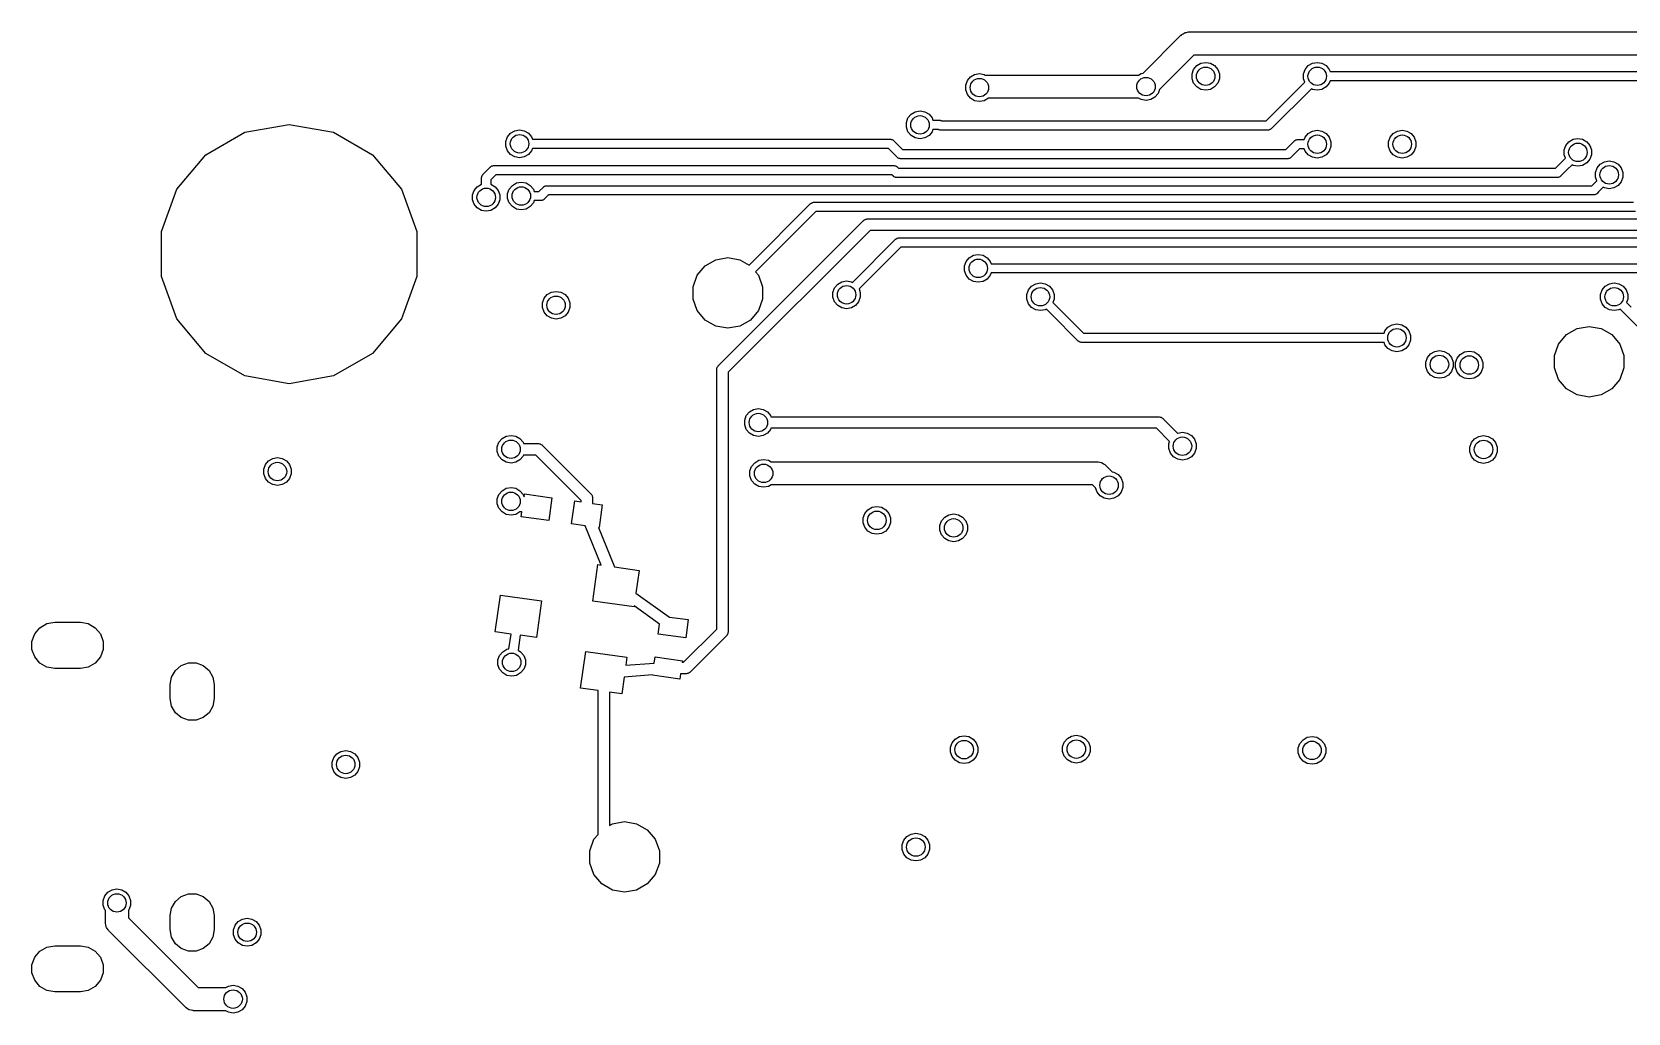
# Model space of a CAD drawing. Extents: x 85.4 to 167.1, y -165.3 to -88.8.
# Drawn here: x 85.36 to 119.91, y -131.49 to -110.25 of the extents above; entities that cross this region are included whole.
import ezdxf

# ---------------------------------------------------------------- set-up
doc = ezdxf.new("R2010")
doc.units = 0
doc.header["$MEASUREMENT"] = 0
doc.layers.add('BLACK', color=7, linetype='CONTINUOUS')

msp = doc.modelspace()

# ---------------------------------------------------------------- linework, layer by layer
at = {"layer": 'Black'}
for p, q in [((109.416, -111.146), (110.236, -110.326)), ((110.236, -110.326), (110.245, -110.32)), ((110.245, -110.32), (110.252, -110.312)), ((110.252, -110.312), (110.28, -110.295)), ((110.28, -110.295), (110.307, -110.277)), ((110.307, -110.277), (110.317, -110.274)), ((110.317, -110.274), (110.327, -110.268)), ((110.327, -110.268), (110.359, -110.263)), ((110.359, -110.263), (110.391, -110.254)), ((110.391, -110.254), (110.402, -110.255)), ((110.402, -110.255), (110.412, -110.253)), ((110.412, -110.253), (121.155, -110.253)), ((110.516, -110.753), (109.773, -111.496)), ((121.155, -110.753), (110.516, -110.753)), ((105.613, -111.307), (105.68, -111.227)), ((105.68, -111.227), (105.77, -111.175)), ((105.77, -111.175), (105.873, -111.156)), ((105.873, -111.156), (105.976, -111.175)), ((105.976, -111.175), (105.996, -111.186)), ((105.996, -111.186), (109.319, -111.186)), ((109.319, -111.186), (109.377, -111.153)), ((109.377, -111.153), (109.416, -111.146)), ((110.475, -111.161), (110.51, -111.063)), ((110.475, -111.266), (110.475, -111.161)), ((110.51, -111.063), (110.578, -110.983)), ((110.578, -110.983), (110.668, -110.93)), ((110.668, -110.93), (110.771, -110.912)), ((110.771, -110.912), (110.874, -110.93)), ((110.874, -110.93), (110.965, -110.983)), ((110.965, -110.983), (111.032, -111.063)), ((111.032, -111.063), (111.068, -111.161)), ((111.068, -111.161), (111.068, -111.266)), ((112.889, -111.161), (112.925, -111.063)), ((112.889, -111.266), (112.889, -111.161)), ((112.925, -111.063), (112.992, -110.983)), ((112.992, -110.983), (113.082, -110.93)), ((113.082, -110.93), (113.185, -110.912)), ((113.185, -110.912), (113.288, -110.93)), ((113.288, -110.93), (113.379, -110.983)), ((113.379, -110.983), (113.446, -111.063)), ((113.446, -111.063), (113.465, -111.113)), ((113.465, -111.113), (125.614, -111.113)), ((105.577, -111.405), (105.613, -111.307)), ((105.577, -111.51), (105.577, -111.405)), ((105.613, -111.608), (105.577, -111.51)), ((109.74, -111.587), (109.673, -111.667)), ((109.773, -111.496), (109.74, -111.587)), ((110.51, -111.364), (110.475, -111.266)), ((110.578, -111.444), (110.51, -111.364)), ((110.668, -111.496), (110.578, -111.444)), ((110.771, -111.514), (110.668, -111.496)), ((110.874, -111.496), (110.771, -111.514)), ((110.965, -111.444), (110.874, -111.496)), ((111.032, -111.364), (110.965, -111.444)), ((111.068, -111.266), (111.032, -111.364)), ((112.081, -112.177), (112.916, -111.341)), ((113.058, -111.482), (112.193, -112.347)), ((112.916, -111.341), (112.889, -111.266)), ((113.082, -111.496), (113.058, -111.482)), ((113.185, -111.514), (113.082, -111.496)), ((113.288, -111.496), (113.185, -111.514)), ((113.379, -111.444), (113.288, -111.496)), ((113.446, -111.364), (113.379, -111.444)), ((113.465, -111.313), (113.446, -111.364)), ((125.646, -111.313), (113.465, -111.313)), ((105.68, -111.688), (105.613, -111.608)), ((105.77, -111.741), (105.68, -111.688)), ((105.873, -111.759), (105.77, -111.741)), ((105.976, -111.741), (105.873, -111.759)), ((106.067, -111.688), (105.976, -111.741)), ((106.069, -111.686), (106.067, -111.688)), ((109.319, -111.686), (106.069, -111.686)), ((109.377, -111.719), (109.319, -111.686)), ((109.48, -111.737), (109.377, -111.719)), ((109.583, -111.719), (109.48, -111.737)), ((109.673, -111.667), (109.583, -111.719)), ((89.9727, -112.426), (90.932, -112.257)), ((90.932, -112.257), (91.8913, -112.426)), ((104.292, -112.213), (104.327, -112.115)), ((104.292, -112.318), (104.292, -112.213)), ((104.327, -112.115), (104.395, -112.035)), ((104.395, -112.035), (104.485, -111.982)), ((104.485, -111.982), (104.588, -111.964)), ((104.588, -111.964), (104.691, -111.982)), ((104.691, -111.982), (104.782, -112.035)), ((104.782, -112.035), (104.849, -112.115)), ((104.849, -112.115), (104.867, -112.165)), ((104.867, -112.165), (105.012, -112.165)), ((105.012, -112.165), (105.017, -112.166)), ((105.017, -112.166), (105.021, -112.166)), ((105.021, -112.166), (105.034, -112.169)), ((105.034, -112.169), (105.047, -112.171)), ((105.047, -112.171), (105.05, -112.174)), ((105.05, -112.174), (105.055, -112.175)), ((105.055, -112.175), (105.058, -112.177)), ((105.058, -112.177), (112.081, -112.177)), ((89.1292, -112.913), (89.9727, -112.426)), ((91.8913, -112.426), (92.7348, -112.913)), ((95.6224, -112.622), (95.6582, -112.524)), ((95.6224, -112.727), (95.6224, -112.622)), ((95.6582, -112.524), (95.7254, -112.444)), ((95.7254, -112.444), (95.816, -112.391)), ((95.816, -112.391), (95.919, -112.373)), ((95.919, -112.373), (96.022, -112.391)), ((96.022, -112.391), (96.1126, -112.444)), ((96.1126, -112.444), (96.1798, -112.524)), ((96.1798, -112.524), (96.1982, -112.574)), ((96.1982, -112.574), (96.3433, -112.574)), ((96.3433, -112.574), (103.945, -112.574)), ((103.945, -112.574), (103.949, -112.575)), ((103.949, -112.575), (103.953, -112.575)), ((103.953, -112.575), (103.966, -112.578)), ((103.966, -112.578), (103.979, -112.58)), ((103.979, -112.58), (103.983, -112.583)), ((103.983, -112.583), (103.987, -112.584)), ((103.987, -112.584), (103.998, -112.591)), ((103.998, -112.591), (104.009, -112.598)), ((104.009, -112.598), (104.012, -112.601)), ((104.012, -112.601), (104.015, -112.604)), ((104.015, -112.604), (104.211, -112.8)), ((104.327, -112.416), (104.292, -112.318)), ((104.395, -112.496), (104.327, -112.416)), ((104.485, -112.548), (104.395, -112.496)), ((104.588, -112.567), (104.485, -112.548)), ((104.691, -112.548), (104.588, -112.567)), ((104.782, -112.496), (104.691, -112.548)), ((104.849, -112.416), (104.782, -112.496)), ((104.867, -112.365), (104.849, -112.416)), ((104.979, -112.365), (104.867, -112.365)), ((104.982, -112.367), (104.979, -112.365)), ((104.986, -112.368), (104.982, -112.367)), ((104.99, -112.371), (104.986, -112.368)), ((105.002, -112.373), (104.99, -112.371)), ((105.015, -112.376), (105.002, -112.373)), ((105.019, -112.376), (105.015, -112.376)), ((105.024, -112.377), (105.019, -112.376)), ((112.122, -112.377), (105.024, -112.377)), ((112.126, -112.376), (112.122, -112.377)), ((112.131, -112.376), (112.126, -112.376)), ((112.143, -112.373), (112.131, -112.376)), ((112.156, -112.371), (112.143, -112.373)), ((112.16, -112.368), (112.156, -112.371)), ((112.164, -112.367), (112.16, -112.368)), ((112.175, -112.36), (112.164, -112.367)), ((112.186, -112.353), (112.175, -112.36)), ((112.189, -112.35), (112.186, -112.353)), ((112.193, -112.347), (112.189, -112.35)), ((112.503, -112.8), (112.691, -112.612)), ((112.691, -112.612), (112.694, -112.609)), ((112.694, -112.609), (112.697, -112.606)), ((112.697, -112.606), (112.708, -112.6)), ((112.708, -112.6), (112.719, -112.592)), ((112.719, -112.592), (112.723, -112.591)), ((112.723, -112.591), (112.727, -112.589)), ((112.727, -112.589), (112.74, -112.586)), ((112.74, -112.586), (112.753, -112.583)), ((112.753, -112.583), (112.757, -112.583)), ((112.757, -112.583), (112.761, -112.583)), ((112.761, -112.583), (112.906, -112.583)), ((112.906, -112.583), (112.925, -112.532)), ((112.925, -112.532), (112.992, -112.452)), ((112.992, -112.452), (113.082, -112.4)), ((113.082, -112.4), (113.185, -112.382)), ((113.185, -112.382), (113.288, -112.4)), ((113.288, -112.4), (113.379, -112.452)), ((113.379, -112.452), (113.446, -112.532)), ((113.446, -112.532), (113.482, -112.63)), ((114.728, -112.63), (114.764, -112.532)), ((114.764, -112.532), (114.831, -112.452)), ((114.831, -112.452), (114.922, -112.4)), ((114.922, -112.4), (115.025, -112.382)), ((115.025, -112.382), (115.128, -112.4)), ((115.128, -112.4), (115.218, -112.452)), ((115.218, -112.452), (115.285, -112.532)), ((115.285, -112.532), (115.321, -112.63)), ((118.567, -112.709), (118.634, -112.629)), ((118.634, -112.629), (118.724, -112.577)), ((118.724, -112.577), (118.827, -112.559)), ((118.827, -112.559), (118.93, -112.577)), ((118.93, -112.577), (119.021, -112.629)), ((119.021, -112.629), (119.088, -112.709)), ((88.5031, -113.66), (89.1292, -112.913)), ((92.7348, -112.913), (93.3609, -113.66)), ((95.6582, -112.825), (95.6224, -112.727)), ((95.7254, -112.905), (95.6582, -112.825)), ((95.816, -112.957), (95.7254, -112.905)), ((95.919, -112.976), (95.816, -112.957)), ((96.022, -112.957), (95.919, -112.976)), ((96.1126, -112.905), (96.022, -112.957)), ((96.1798, -112.825), (96.1126, -112.905)), ((96.1982, -112.774), (96.1798, -112.825)), ((96.3433, -112.774), (96.1982, -112.774)), ((103.903, -112.774), (96.3433, -112.774)), ((104.099, -112.97), (103.903, -112.774)), ((104.103, -112.973), (104.099, -112.97)), ((104.106, -112.976), (104.103, -112.973)), ((104.211, -112.8), (112.503, -112.8)), ((112.611, -112.973), (112.609, -112.976)), ((112.615, -112.97), (112.611, -112.973)), ((112.803, -112.783), (112.615, -112.97)), ((112.906, -112.783), (112.803, -112.783)), ((112.925, -112.833), (112.906, -112.783)), ((112.992, -112.913), (112.925, -112.833)), ((113.082, -112.966), (112.992, -112.913)), ((113.185, -112.984), (113.082, -112.966)), ((113.288, -112.966), (113.185, -112.984)), ((113.379, -112.913), (113.288, -112.966)), ((113.446, -112.833), (113.379, -112.913)), ((113.482, -112.735), (113.446, -112.833)), ((113.482, -112.63), (113.482, -112.735)), ((114.728, -112.735), (114.728, -112.63)), ((114.764, -112.833), (114.728, -112.735)), ((114.831, -112.913), (114.764, -112.833)), ((114.922, -112.966), (114.831, -112.913)), ((115.025, -112.984), (114.922, -112.966)), ((115.128, -112.966), (115.025, -112.984)), ((115.218, -112.913), (115.128, -112.966)), ((115.285, -112.833), (115.218, -112.913)), ((115.321, -112.735), (115.285, -112.833)), ((115.321, -112.63), (115.321, -112.735)), ((118.531, -112.807), (118.567, -112.709)), ((118.531, -112.912), (118.531, -112.807)), ((118.558, -112.987), (118.531, -112.912)), ((119.088, -112.709), (119.124, -112.807)), ((119.124, -112.912), (119.088, -113.01)), ((119.124, -112.807), (119.124, -112.912)), ((95.1271, -113.339), (95.2922, -113.174)), ((95.2922, -113.174), (95.2958, -113.171)), ((95.2958, -113.171), (95.2986, -113.168)), ((95.2986, -113.168), (95.3099, -113.161)), ((95.3099, -113.161), (95.3206, -113.154)), ((95.3206, -113.154), (95.3249, -113.153)), ((95.3249, -113.153), (95.3287, -113.15)), ((95.3287, -113.15), (95.3415, -113.148)), ((95.3415, -113.148), (95.3542, -113.145)), ((95.3542, -113.145), (95.3585, -113.145)), ((95.3585, -113.145), (95.3629, -113.144)), ((95.3629, -113.144), (104.021, -113.144)), ((104.021, -113.144), (104.025, -113.145)), ((104.025, -113.145), (104.029, -113.145)), ((104.029, -113.145), (104.042, -113.148)), ((104.042, -113.148), (104.055, -113.15)), ((104.055, -113.15), (104.059, -113.153)), ((104.059, -113.153), (104.063, -113.154)), ((104.063, -113.154), (104.074, -113.161)), ((104.074, -113.161), (104.085, -113.168)), ((104.085, -113.168), (104.088, -113.171)), ((104.088, -113.171), (104.091, -113.174)), ((104.091, -113.174), (104.123, -113.205)), ((104.117, -112.983), (104.106, -112.976)), ((104.128, -112.99), (104.117, -112.983)), ((104.123, -113.205), (118.34, -113.205)), ((104.132, -112.991), (104.128, -112.99)), ((104.136, -112.994), (104.132, -112.991)), ((104.149, -112.996), (104.136, -112.994)), ((104.161, -112.999), (104.149, -112.996)), ((104.166, -112.999), (104.161, -112.999)), ((104.17, -113), (104.166, -112.999)), ((112.544, -113), (104.17, -113)), ((112.549, -112.999), (112.544, -113)), ((112.553, -112.999), (112.549, -112.999)), ((112.566, -112.996), (112.553, -112.999)), ((112.578, -112.994), (112.566, -112.996)), ((112.582, -112.991), (112.578, -112.994)), ((112.587, -112.99), (112.582, -112.991)), ((112.597, -112.983), (112.587, -112.99)), ((112.609, -112.976), (112.597, -112.983)), ((118.34, -113.205), (118.457, -113.089)), ((118.598, -113.23), (118.452, -113.376)), ((118.457, -113.089), (118.558, -112.987)), ((118.7, -113.129), (118.598, -113.23)), ((118.724, -113.143), (118.7, -113.129)), ((118.827, -113.161), (118.724, -113.143)), ((118.93, -113.143), (118.827, -113.161)), ((119.021, -113.09), (118.93, -113.143)), ((119.088, -113.01), (119.021, -113.09)), ((119.208, -113.294), (119.244, -113.196)), ((119.208, -113.399), (119.208, -113.294)), ((119.244, -113.196), (119.311, -113.116)), ((119.311, -113.116), (119.402, -113.063)), ((119.402, -113.063), (119.505, -113.045)), ((119.505, -113.045), (119.608, -113.063)), ((119.608, -113.063), (119.699, -113.116)), ((119.699, -113.116), (119.766, -113.196)), ((119.766, -113.196), (119.802, -113.294)), ((119.802, -113.294), (119.802, -113.399)), ((88.1699, -114.575), (88.5031, -113.66)), ((93.3609, -113.66), (93.6941, -114.575)), ((94.937, -113.683), (95.0043, -113.603)), ((95.0043, -113.603), (95.0948, -113.551)), ((95.0948, -113.551), (95.0978, -113.55)), ((95.0978, -113.41), (95.0986, -113.405)), ((95.0978, -113.55), (95.0978, -113.41)), ((95.0982, -113.401), (95.1016, -113.388)), ((95.0986, -113.405), (95.0982, -113.401)), ((95.1016, -113.388), (95.1039, -113.375)), ((95.1039, -113.375), (95.1061, -113.371)), ((95.1061, -113.371), (95.1072, -113.367)), ((95.1072, -113.367), (95.1147, -113.357)), ((95.1147, -113.357), (95.1212, -113.345)), ((95.1212, -113.345), (95.1246, -113.342)), ((95.1246, -113.342), (95.1271, -113.339)), ((95.4043, -113.344), (95.2978, -113.451)), ((95.2978, -113.451), (95.2978, -113.55)), ((95.2978, -113.55), (95.3008, -113.551)), ((95.3008, -113.551), (95.3914, -113.603)), ((95.3914, -113.603), (95.4586, -113.683)), ((103.979, -113.344), (95.4043, -113.344)), ((95.6607, -113.752), (95.6965, -113.654)), ((95.6965, -113.654), (95.7637, -113.574)), ((95.7637, -113.574), (95.8543, -113.522)), ((95.8543, -113.522), (95.9573, -113.503)), ((95.9573, -113.503), (96.0603, -113.522)), ((96.0603, -113.522), (96.1509, -113.574)), ((96.1509, -113.574), (96.2181, -113.654)), ((96.2181, -113.654), (96.2365, -113.705)), ((96.3401, -113.705), (96.4348, -113.61)), ((96.4348, -113.61), (96.4384, -113.607)), ((96.4384, -113.607), (96.4412, -113.604)), ((96.4412, -113.604), (96.4525, -113.598)), ((96.4525, -113.598), (96.4632, -113.59)), ((96.4632, -113.59), (96.4675, -113.589)), ((96.4675, -113.589), (96.4713, -113.587)), ((96.4713, -113.587), (96.4841, -113.584)), ((96.4841, -113.584), (96.4968, -113.581)), ((96.4968, -113.581), (96.5011, -113.581)), ((96.5011, -113.581), (96.5055, -113.581)), ((96.5055, -113.581), (119.129, -113.581)), ((104.011, -113.376), (103.979, -113.344)), ((104.015, -113.379), (104.011, -113.376)), ((104.017, -113.382), (104.015, -113.379)), ((104.029, -113.389), (104.017, -113.382)), ((104.039, -113.396), (104.029, -113.389)), ((104.044, -113.397), (104.039, -113.396)), ((104.047, -113.399), (104.044, -113.397)), ((104.06, -113.402), (104.047, -113.399)), ((104.073, -113.405), (104.06, -113.402)), ((104.077, -113.405), (104.073, -113.405)), ((104.082, -113.405), (104.077, -113.405)), ((118.382, -113.405), (104.082, -113.405)), ((118.386, -113.405), (118.382, -113.405)), ((118.39, -113.405), (118.386, -113.405)), ((118.403, -113.402), (118.39, -113.405)), ((118.416, -113.399), (118.403, -113.402)), ((118.42, -113.397), (118.416, -113.399)), ((118.424, -113.396), (118.42, -113.397)), ((118.435, -113.389), (118.424, -113.396)), ((118.446, -113.382), (118.435, -113.389)), ((118.449, -113.379), (118.446, -113.382)), ((118.452, -113.376), (118.449, -113.379)), ((119.129, -113.581), (119.134, -113.576)), ((119.134, -113.576), (119.236, -113.474)), ((119.236, -113.474), (119.208, -113.399)), ((119.377, -113.615), (119.276, -113.717)), ((119.402, -113.629), (119.377, -113.615)), ((119.505, -113.648), (119.402, -113.629)), ((119.608, -113.629), (119.505, -113.648)), ((119.699, -113.577), (119.608, -113.629)), ((119.766, -113.497), (119.699, -113.577)), ((119.802, -113.399), (119.766, -113.497)), ((94.9013, -113.781), (94.937, -113.683)), ((94.9013, -113.886), (94.9013, -113.781)), ((94.937, -113.984), (94.9013, -113.886)), ((95.0043, -114.064), (94.937, -113.984)), ((95.4586, -113.984), (95.3914, -114.064)), ((95.4586, -113.683), (95.4944, -113.781)), ((95.4944, -113.886), (95.4586, -113.984)), ((95.4944, -113.781), (95.4944, -113.886)), ((95.6607, -113.857), (95.6607, -113.752)), ((95.6965, -113.955), (95.6607, -113.857)), ((95.7637, -114.035), (95.6965, -113.955)), ((96.2181, -113.955), (96.1509, -114.035)), ((96.2365, -113.905), (96.2181, -113.955)), ((96.2365, -113.705), (96.3401, -113.705)), ((96.3816, -113.905), (96.2365, -113.905)), ((96.3859, -113.904), (96.3816, -113.905)), ((96.3903, -113.904), (96.3859, -113.904)), ((96.4029, -113.901), (96.3903, -113.904)), ((96.4158, -113.899), (96.4029, -113.901)), ((96.4196, -113.896), (96.4158, -113.899)), ((96.4238, -113.895), (96.4196, -113.896)), ((96.4345, -113.888), (96.4238, -113.895)), ((96.4458, -113.881), (96.4345, -113.888)), ((96.4487, -113.878), (96.4458, -113.881)), ((96.4523, -113.875), (96.4487, -113.878)), ((96.5469, -113.781), (96.4523, -113.875)), ((119.171, -113.781), (96.5469, -113.781)), ((100.889, -115.299), (102.219, -113.97)), ((102.219, -113.97), (102.223, -113.967)), ((102.223, -113.967), (102.225, -113.964)), ((102.225, -113.964), (102.237, -113.958)), ((102.237, -113.958), (102.247, -113.95)), ((102.247, -113.95), (102.252, -113.949)), ((102.252, -113.949), (102.255, -113.947)), ((102.255, -113.947), (102.268, -113.944)), ((102.268, -113.944), (102.281, -113.941)), ((102.281, -113.941), (102.285, -113.941)), ((102.285, -113.941), (102.29, -113.941)), ((102.29, -113.941), (120.03, -113.941)), ((119.175, -113.78), (119.171, -113.781)), ((119.179, -113.78), (119.175, -113.78)), ((119.192, -113.777), (119.179, -113.78)), ((119.205, -113.775), (119.192, -113.777)), ((119.209, -113.772), (119.205, -113.775)), ((119.213, -113.771), (119.209, -113.772)), ((119.224, -113.764), (119.213, -113.771)), ((119.235, -113.757), (119.224, -113.764)), ((119.238, -113.754), (119.235, -113.757)), ((119.241, -113.751), (119.238, -113.754)), ((119.276, -113.717), (119.241, -113.751)), ((95.0948, -114.117), (95.0043, -114.064)), ((95.1978, -114.135), (95.0948, -114.117)), ((95.3008, -114.117), (95.1978, -114.135)), ((95.3914, -114.064), (95.3008, -114.117)), ((95.8543, -114.088), (95.7637, -114.035)), ((95.9573, -114.106), (95.8543, -114.088)), ((96.0603, -114.088), (95.9573, -114.106)), ((96.1509, -114.035), (96.0603, -114.088)), ((100.222, -117.481), (103.366, -114.337)), ((102.331, -114.141), (101.027, -115.445)), ((120.072, -114.141), (102.331, -114.141)), ((103.366, -114.337), (103.37, -114.334)), ((103.37, -114.334), (103.374, -114.33)), ((103.374, -114.33), (103.388, -114.322)), ((103.388, -114.322), (103.401, -114.312)), ((103.401, -114.312), (103.407, -114.311)), ((103.407, -114.311), (103.411, -114.308)), ((103.411, -114.308), (103.428, -114.305)), ((103.428, -114.305), (103.443, -114.301)), ((103.443, -114.301), (103.449, -114.302)), ((103.449, -114.302), (103.454, -114.301)), ((103.454, -114.301), (121.007, -114.301)), ((88.1699, -115.549), (88.1699, -114.575)), ((93.6941, -114.575), (93.6941, -115.549)), ((103.506, -114.551), (100.436, -117.621)), ((121.059, -114.551), (103.506, -114.551)), ((103.126, -115.674), (104.06, -114.74)), ((104.172, -114.911), (103.267, -115.816)), ((104.06, -114.74), (104.064, -114.737)), ((104.064, -114.737), (104.066, -114.734)), ((104.066, -114.734), (104.078, -114.728)), ((104.078, -114.728), (104.088, -114.72)), ((104.088, -114.72), (104.093, -114.719)), ((104.093, -114.719), (104.097, -114.717)), ((104.097, -114.717), (104.109, -114.714)), ((104.109, -114.714), (104.122, -114.711)), ((104.122, -114.711), (104.126, -114.711)), ((104.126, -114.711), (104.131, -114.711)), ((104.131, -114.711), (121.566, -114.711)), ((121.608, -114.911), (104.172, -114.911)), ((99.7653, -115.52), (99.936, -115.317)), ((99.936, -115.317), (100.166, -115.184)), ((100.166, -115.184), (100.428, -115.138)), ((100.428, -115.138), (100.689, -115.184)), ((100.689, -115.184), (100.889, -115.299)), ((105.551, -115.318), (105.587, -115.22)), ((105.551, -115.423), (105.551, -115.318)), ((105.587, -115.22), (105.654, -115.14)), ((105.654, -115.14), (105.745, -115.088)), ((105.745, -115.088), (105.848, -115.07)), ((105.848, -115.07), (105.951, -115.088)), ((105.951, -115.088), (106.042, -115.14)), ((106.042, -115.14), (106.109, -115.22)), ((106.109, -115.22), (106.127, -115.271)), ((106.127, -115.271), (106.272, -115.271)), ((106.272, -115.271), (121.823, -115.271)), ((88.5031, -116.464), (88.1699, -115.549)), ((93.6941, -115.549), (93.3609, -116.464)), ((99.6744, -115.77), (99.7653, -115.52)), ((101.027, -115.445), (101.09, -115.52)), ((101.09, -115.52), (101.181, -115.77)), ((102.737, -115.793), (102.805, -115.713)), ((102.805, -115.713), (102.895, -115.66)), ((102.895, -115.66), (102.998, -115.642)), ((102.998, -115.642), (103.101, -115.66)), ((103.101, -115.66), (103.126, -115.674)), ((105.587, -115.521), (105.551, -115.423)), ((105.654, -115.601), (105.587, -115.521)), ((105.745, -115.654), (105.654, -115.601)), ((105.848, -115.672), (105.745, -115.654)), ((105.951, -115.654), (105.848, -115.672)), ((106.042, -115.601), (105.951, -115.654)), ((106.109, -115.521), (106.042, -115.601)), ((106.127, -115.471), (106.109, -115.521)), ((106.272, -115.471), (106.127, -115.471)), ((121.781, -115.471), (106.272, -115.471)), ((107.001, -115.754), (107.091, -115.702)), ((107.091, -115.702), (107.194, -115.684)), ((107.194, -115.684), (107.297, -115.702)), ((107.297, -115.702), (107.388, -115.754)), ((119.419, -115.754), (119.51, -115.702)), ((119.51, -115.702), (119.613, -115.684)), ((119.613, -115.684), (119.716, -115.702)), ((119.716, -115.702), (119.806, -115.754)), ((96.4138, -116.117), (96.4495, -116.018)), ((96.4495, -116.018), (96.5168, -115.938)), ((96.5168, -115.938), (96.6073, -115.886)), ((96.6073, -115.886), (96.7103, -115.868)), ((96.7103, -115.868), (96.8133, -115.886)), ((96.8133, -115.886), (96.9039, -115.938)), ((96.9039, -115.938), (96.9711, -116.018)), ((96.9711, -116.018), (97.0069, -116.117)), ((99.6744, -116.035), (99.6744, -115.77)), ((99.7653, -116.285), (99.6744, -116.035)), ((101.181, -116.035), (101.09, -116.285)), ((101.181, -115.77), (101.181, -116.035)), ((102.702, -115.891), (102.737, -115.793)), ((102.702, -115.996), (102.702, -115.891)), ((102.737, -116.094), (102.702, -115.996)), ((103.295, -115.996), (103.259, -116.094)), ((103.267, -115.816), (103.295, -115.891)), ((103.295, -115.891), (103.295, -115.996)), ((106.898, -115.933), (106.933, -115.835)), ((106.898, -116.037), (106.898, -115.933)), ((106.933, -116.136), (106.898, -116.037)), ((106.933, -115.835), (107.001, -115.754)), ((107.388, -115.754), (107.455, -115.835)), ((107.455, -115.835), (107.491, -115.933)), ((107.491, -116.037), (107.463, -116.113)), ((107.491, -115.933), (107.491, -116.037)), ((119.316, -115.933), (119.352, -115.835)), ((119.316, -116.037), (119.316, -115.933)), ((119.352, -116.136), (119.316, -116.037)), ((119.352, -115.835), (119.419, -115.754)), ((119.806, -115.754), (119.873, -115.835)), ((119.873, -115.835), (119.909, -115.933)), ((119.909, -116.037), (119.882, -116.113)), ((119.909, -115.933), (119.909, -116.037)), ((96.4138, -116.221), (96.4138, -116.117)), ((96.4495, -116.32), (96.4138, -116.221)), ((96.5168, -116.4), (96.4495, -116.32)), ((96.6073, -116.452), (96.5168, -116.4)), ((96.9039, -116.4), (96.8133, -116.452)), ((96.9711, -116.32), (96.9039, -116.4)), ((97.0069, -116.221), (96.9711, -116.32)), ((97.0069, -116.117), (97.0069, -116.221)), ((99.936, -116.489), (99.7653, -116.285)), ((101.09, -116.285), (100.919, -116.489)), ((102.805, -116.174), (102.737, -116.094)), ((102.895, -116.226), (102.805, -116.174)), ((102.998, -116.244), (102.895, -116.226)), ((103.101, -116.226), (102.998, -116.244)), ((103.192, -116.174), (103.101, -116.226)), ((103.259, -116.094), (103.192, -116.174)), ((107.001, -116.216), (106.933, -116.136)), ((107.091, -116.268), (107.001, -116.216)), ((107.194, -116.286), (107.091, -116.268)), ((107.297, -116.268), (107.194, -116.286)), ((107.322, -116.254), (107.297, -116.268)), ((107.424, -116.356), (107.322, -116.254)), ((108.013, -116.945), (107.424, -116.356)), ((107.424, -116.356), (107.424, -116.356)), ((107.463, -116.113), (107.565, -116.214)), ((107.565, -116.214), (107.565, -116.214)), ((107.565, -116.214), (108.125, -116.774)), ((119.419, -116.216), (119.352, -116.136)), ((119.51, -116.268), (119.419, -116.216)), ((119.613, -116.286), (119.51, -116.268)), ((119.716, -116.268), (119.613, -116.286)), ((119.74, -116.254), (119.716, -116.268)), ((119.842, -116.356), (119.74, -116.254)), ((121.15, -117.664), (119.842, -116.356)), ((119.842, -116.356), (119.842, -116.356)), ((119.882, -116.113), (119.983, -116.214)), ((89.1292, -117.211), (88.5031, -116.464)), ((93.3609, -116.464), (92.7348, -117.211)), ((96.7103, -116.47), (96.6073, -116.452)), ((96.8133, -116.452), (96.7103, -116.47)), ((100.166, -116.621), (99.936, -116.489)), ((100.428, -116.668), (100.166, -116.621)), ((100.689, -116.621), (100.428, -116.668)), ((100.919, -116.489), (100.689, -116.621)), ((108.125, -116.774), (114.631, -116.774)), ((114.631, -116.774), (114.65, -116.724)), ((114.65, -116.724), (114.717, -116.643)), ((114.717, -116.643), (114.807, -116.591)), ((114.807, -116.591), (114.91, -116.573)), ((114.91, -116.573), (115.013, -116.591)), ((115.013, -116.591), (115.104, -116.643)), ((115.104, -116.643), (115.171, -116.724)), ((115.171, -116.724), (115.207, -116.822)), ((118.58, -116.805), (118.81, -116.672)), ((118.81, -116.672), (119.071, -116.626)), ((119.071, -116.626), (119.333, -116.672)), ((119.333, -116.672), (119.563, -116.805)), ((108.016, -116.947), (108.013, -116.945)), ((108.019, -116.951), (108.016, -116.947)), ((108.03, -116.957), (108.019, -116.951)), ((108.041, -116.965), (108.03, -116.957)), ((108.045, -116.966), (108.041, -116.965)), ((108.049, -116.968), (108.045, -116.966)), ((108.062, -116.97), (108.049, -116.968)), ((108.075, -116.974), (108.062, -116.97)), ((108.079, -116.973), (108.075, -116.974)), ((108.083, -116.974), (108.079, -116.973)), ((114.631, -116.974), (108.083, -116.974)), ((114.65, -117.025), (114.631, -116.974)), ((114.717, -117.105), (114.65, -117.025)), ((114.807, -117.157), (114.717, -117.105)), ((115.104, -117.105), (115.013, -117.157)), ((115.171, -117.025), (115.104, -117.105)), ((115.207, -116.926), (115.171, -117.025)), ((115.207, -116.822), (115.207, -116.926)), ((118.318, -117.258), (118.409, -117.009)), ((118.409, -117.009), (118.58, -116.805)), ((119.563, -116.805), (119.734, -117.009)), ((119.734, -117.009), (119.825, -117.258)), ((89.9727, -117.698), (89.1292, -117.211)), ((92.7348, -117.211), (91.8913, -117.698)), ((114.91, -117.175), (114.807, -117.157)), ((115.013, -117.157), (114.91, -117.175)), ((115.535, -117.398), (115.571, -117.3)), ((115.535, -117.503), (115.535, -117.398)), ((115.571, -117.3), (115.638, -117.22)), ((115.638, -117.22), (115.728, -117.167)), ((115.728, -117.167), (115.831, -117.149)), ((115.831, -117.149), (115.934, -117.167)), ((115.934, -117.167), (116.025, -117.22)), ((116.025, -117.22), (116.092, -117.3)), ((116.092, -117.3), (116.128, -117.398)), ((116.128, -117.398), (116.128, -117.503)), ((116.179, -117.411), (116.215, -117.313)), ((116.179, -117.516), (116.179, -117.411)), ((116.215, -117.313), (116.282, -117.233)), ((116.282, -117.233), (116.373, -117.18)), ((116.373, -117.18), (116.476, -117.162)), ((116.476, -117.162), (116.579, -117.18)), ((116.579, -117.18), (116.669, -117.233)), ((116.669, -117.233), (116.737, -117.313)), ((116.737, -117.313), (116.772, -117.411)), ((116.772, -117.411), (116.772, -117.516)), ((118.318, -117.524), (118.318, -117.258)), ((119.825, -117.258), (119.825, -117.524)), ((90.932, -117.867), (89.9727, -117.698)), ((91.8913, -117.698), (90.932, -117.867)), ((100.186, -117.558), (100.191, -117.542)), ((100.187, -117.564), (100.186, -117.558)), ((100.186, -117.569), (100.187, -117.564)), ((100.186, -123.182), (100.186, -117.569)), ((100.191, -117.542), (100.193, -117.526)), ((100.193, -117.526), (100.196, -117.522)), ((100.196, -117.522), (100.198, -117.516)), ((100.198, -117.516), (100.207, -117.503)), ((100.207, -117.503), (100.215, -117.489)), ((100.215, -117.489), (100.219, -117.485)), ((100.219, -117.485), (100.222, -117.481)), ((100.436, -117.621), (100.436, -123.234)), ((115.571, -117.601), (115.535, -117.503)), ((115.638, -117.681), (115.571, -117.601)), ((115.728, -117.733), (115.638, -117.681)), ((115.831, -117.751), (115.728, -117.733)), ((115.934, -117.733), (115.831, -117.751)), ((116.025, -117.681), (115.934, -117.733)), ((116.092, -117.601), (116.025, -117.681)), ((116.128, -117.503), (116.092, -117.601)), ((116.215, -117.614), (116.179, -117.516)), ((116.282, -117.694), (116.215, -117.614)), ((116.373, -117.746), (116.282, -117.694)), ((116.476, -117.765), (116.373, -117.746)), ((116.579, -117.746), (116.476, -117.765)), ((116.669, -117.694), (116.579, -117.746)), ((116.737, -117.614), (116.669, -117.694)), ((116.772, -117.516), (116.737, -117.614)), ((118.409, -117.774), (118.318, -117.524)), ((118.58, -117.977), (118.409, -117.774)), ((119.734, -117.774), (119.563, -117.977)), ((119.825, -117.524), (119.734, -117.774)), ((118.81, -118.11), (118.58, -117.977)), ((119.071, -118.156), (118.81, -118.11)), ((119.333, -118.11), (119.071, -118.156)), ((119.563, -117.977), (119.333, -118.11)), ((100.828, -118.557), (100.896, -118.477)), ((100.896, -118.477), (100.986, -118.425)), ((100.986, -118.425), (101.089, -118.407)), ((101.089, -118.407), (101.192, -118.425)), ((101.192, -118.425), (101.283, -118.477)), ((101.283, -118.477), (101.35, -118.557)), ((100.793, -118.656), (100.828, -118.557)), ((100.793, -118.76), (100.793, -118.656)), ((100.828, -118.859), (100.793, -118.76)), ((101.35, -118.557), (101.359, -118.583)), ((101.359, -118.833), (101.35, -118.859)), ((101.359, -118.583), (109.756, -118.583)), ((109.704, -118.833), (101.359, -118.833)), ((109.989, -119.118), (109.704, -118.833)), ((109.756, -118.583), (109.761, -118.584)), ((109.761, -118.584), (109.767, -118.583)), ((109.767, -118.583), (109.782, -118.588)), ((109.782, -118.588), (109.799, -118.591)), ((109.799, -118.591), (109.803, -118.593)), ((109.803, -118.593), (109.809, -118.595)), ((109.809, -118.595), (109.822, -118.604)), ((109.822, -118.604), (109.836, -118.612)), ((109.836, -118.612), (109.84, -118.616)), ((109.84, -118.616), (109.844, -118.62)), ((109.844, -118.62), (110.163, -118.938)), ((95.4384, -119.234), (95.4742, -119.135)), ((95.4742, -119.135), (95.5414, -119.055)), ((95.5414, -119.055), (95.632, -119.003)), ((95.632, -119.003), (95.735, -118.985)), ((95.735, -118.985), (95.838, -119.003)), ((95.838, -119.003), (95.9286, -119.055)), ((95.9286, -119.055), (95.9958, -119.135)), ((95.9958, -119.135), (96.0051, -119.161)), ((96.0051, -119.161), (96.1592, -119.161)), ((96.1592, -119.161), (96.3214, -119.161)), ((96.3214, -119.161), (96.3268, -119.162)), ((96.3268, -119.162), (96.3323, -119.161)), ((96.3323, -119.161), (96.3481, -119.166)), ((96.3481, -119.166), (96.3641, -119.168)), ((96.3641, -119.168), (96.3689, -119.171)), ((96.3689, -119.171), (96.3742, -119.173)), ((96.3742, -119.173), (96.3876, -119.182)), ((96.3876, -119.182), (96.4017, -119.19)), ((96.4017, -119.19), (96.4053, -119.194)), ((100.896, -118.939), (100.828, -118.859)), ((100.986, -118.991), (100.896, -118.939)), ((101.089, -119.009), (100.986, -118.991)), ((101.192, -118.991), (101.089, -119.009)), ((101.283, -118.939), (101.192, -118.991)), ((101.35, -118.859), (101.283, -118.939)), ((109.971, -119.168), (109.989, -119.118)), ((109.971, -119.272), (109.971, -119.168)), ((110.163, -118.938), (110.165, -118.937)), ((110.165, -118.937), (110.268, -118.919)), ((110.268, -118.919), (110.371, -118.937)), ((110.371, -118.937), (110.461, -118.989)), ((110.461, -118.989), (110.528, -119.069)), ((110.528, -119.069), (110.564, -119.168)), ((110.564, -119.168), (110.564, -119.272)), ((116.489, -119.239), (116.524, -119.14)), ((116.524, -119.14), (116.592, -119.06)), ((116.592, -119.06), (116.682, -119.008)), ((116.682, -119.008), (116.785, -118.99)), ((116.785, -118.99), (116.888, -119.008)), ((116.888, -119.008), (116.979, -119.06)), ((116.979, -119.06), (117.046, -119.14)), ((117.046, -119.14), (117.082, -119.239)), ((90.4183, -119.619), (90.4855, -119.538)), ((90.4855, -119.538), (90.5761, -119.486)), ((90.5761, -119.486), (90.6791, -119.468)), ((90.6791, -119.468), (90.7821, -119.486)), ((90.7821, -119.486), (90.8727, -119.538)), ((90.8727, -119.538), (90.9399, -119.619)), ((95.4384, -119.338), (95.4384, -119.234)), ((95.4742, -119.436), (95.4384, -119.338)), ((95.5414, -119.517), (95.4742, -119.436)), ((95.632, -119.569), (95.5414, -119.517)), ((95.9286, -119.517), (95.838, -119.569)), ((95.9958, -119.436), (95.9286, -119.517)), ((96.0051, -119.411), (95.9958, -119.436)), ((96.1592, -119.411), (96.0051, -119.411)), ((96.2696, -119.411), (96.1592, -119.411)), ((97.2518, -120.393), (96.2696, -119.411)), ((96.4053, -119.194), (96.4098, -119.198)), ((96.4098, -119.198), (97.4652, -120.253)), ((101.01, -119.577), (101.1, -119.525)), ((101.1, -119.525), (101.203, -119.507)), ((101.203, -119.507), (101.306, -119.525)), ((101.306, -119.525), (101.363, -119.558)), ((110.007, -119.37), (109.971, -119.272)), ((110.074, -119.451), (110.007, -119.37)), ((110.165, -119.503), (110.074, -119.451)), ((110.268, -119.521), (110.165, -119.503)), ((110.371, -119.503), (110.268, -119.521)), ((110.461, -119.451), (110.371, -119.503)), ((110.528, -119.37), (110.461, -119.451)), ((110.564, -119.272), (110.528, -119.37)), ((116.489, -119.343), (116.489, -119.239)), ((116.524, -119.442), (116.489, -119.343)), ((116.592, -119.522), (116.524, -119.442)), ((116.682, -119.574), (116.592, -119.522)), ((116.979, -119.522), (116.888, -119.574)), ((117.046, -119.442), (116.979, -119.522)), ((117.082, -119.343), (117.046, -119.442)), ((117.082, -119.239), (117.082, -119.343)), ((90.3825, -119.717), (90.4183, -119.619)), ((90.3825, -119.821), (90.3825, -119.717)), ((90.4183, -119.92), (90.3825, -119.821)), ((90.9399, -119.619), (90.9757, -119.717)), ((90.9757, -119.821), (90.9399, -119.92)), ((90.9757, -119.717), (90.9757, -119.821)), ((95.735, -119.587), (95.632, -119.569)), ((95.838, -119.569), (95.735, -119.587)), ((100.907, -119.756), (100.942, -119.657)), ((100.907, -119.86), (100.907, -119.756)), ((100.942, -119.959), (100.907, -119.86)), ((100.942, -119.657), (101.01, -119.577)), ((101.363, -119.558), (108.424, -119.558)), ((108.424, -119.558), (108.435, -119.56)), ((108.435, -119.56), (108.446, -119.559)), ((108.446, -119.559), (108.478, -119.567)), ((108.478, -119.567), (108.51, -119.573)), ((108.51, -119.573), (108.52, -119.579)), ((108.52, -119.579), (108.53, -119.581)), ((108.53, -119.581), (108.557, -119.6)), ((108.557, -119.6), (108.585, -119.616)), ((108.585, -119.616), (108.592, -119.625)), ((108.592, -119.625), (108.601, -119.631)), ((108.601, -119.631), (108.744, -119.774)), ((108.744, -119.774), (108.783, -119.781)), ((108.783, -119.781), (108.874, -119.833)), ((108.874, -119.833), (108.941, -119.913)), ((116.785, -119.592), (116.682, -119.574)), ((116.888, -119.574), (116.785, -119.592)), ((90.4855, -120), (90.4183, -119.92)), ((90.5761, -120.052), (90.4855, -120)), ((90.6791, -120.07), (90.5761, -120.052)), ((90.7821, -120.052), (90.6791, -120.07)), ((90.8727, -120), (90.7821, -120.052)), ((90.9399, -119.92), (90.8727, -120)), ((95.4742, -120.263), (95.5414, -120.183)), ((95.5414, -120.183), (95.632, -120.131)), ((95.632, -120.131), (95.735, -120.113)), ((95.735, -120.113), (95.838, -120.131)), ((95.838, -120.131), (95.9286, -120.183)), ((95.9286, -120.183), (95.9958, -120.263)), ((101.01, -120.039), (100.942, -119.959)), ((101.1, -120.091), (101.01, -120.039)), ((101.203, -120.109), (101.1, -120.091)), ((101.306, -120.091), (101.203, -120.109)), ((101.363, -120.058), (101.306, -120.091)), ((108.321, -120.058), (101.363, -120.058)), ((108.386, -120.123), (108.321, -120.058)), ((108.419, -120.214), (108.386, -120.123)), ((108.487, -120.294), (108.419, -120.214)), ((108.941, -120.214), (108.874, -120.294)), ((108.941, -119.913), (108.977, -120.012)), ((108.977, -120.116), (108.941, -120.214)), ((108.977, -120.012), (108.977, -120.116)), ((95.4384, -120.361), (95.4742, -120.263)), ((95.4384, -120.466), (95.4384, -120.361)), ((95.4742, -120.564), (95.4384, -120.466)), ((95.5414, -120.644), (95.4742, -120.564)), ((95.9958, -120.263), (96.0158, -120.318)), ((96.0158, -120.318), (96.0252, -120.251)), ((96.0252, -120.251), (96.6194, -120.335)), ((96.6194, -120.335), (96.5498, -120.83)), ((97.0449, -120.9), (97.1145, -120.404)), ((97.1145, -120.404), (97.2518, -120.424)), ((97.2518, -120.424), (97.2518, -120.393)), ((97.4652, -120.253), (97.4683, -120.257)), ((97.4683, -120.257), (97.4725, -120.261)), ((97.4725, -120.261), (97.4807, -120.275)), ((97.4807, -120.275), (97.4901, -120.288)), ((97.4901, -120.288), (97.4915, -120.294)), ((97.4915, -120.294), (97.4942, -120.299)), ((97.4942, -120.299), (97.4971, -120.315)), ((97.4971, -120.315), (97.5013, -120.33)), ((97.5013, -120.33), (97.5008, -120.336)), ((97.5008, -120.336), (97.5018, -120.341)), ((97.5018, -120.341), (97.5018, -120.459)), ((97.5018, -120.459), (97.7087, -120.488)), ((97.7087, -120.488), (97.6391, -120.983)), ((103.46, -120.594), (103.55, -120.542)), ((103.55, -120.542), (103.653, -120.524)), ((103.653, -120.524), (103.756, -120.542)), ((103.756, -120.542), (103.847, -120.594)), ((108.577, -120.347), (108.487, -120.294)), ((108.68, -120.365), (108.577, -120.347)), ((108.783, -120.347), (108.68, -120.365)), ((108.874, -120.294), (108.783, -120.347)), ((95.632, -120.697), (95.5414, -120.644)), ((95.735, -120.715), (95.632, -120.697)), ((95.838, -120.697), (95.735, -120.715)), ((95.9286, -120.644), (95.838, -120.697)), ((95.9316, -120.641), (95.9286, -120.644)), ((95.9705, -120.641), (95.9316, -120.641)), ((95.9556, -120.746), (95.9705, -120.641)), ((96.5498, -120.83), (95.9556, -120.746)), ((97.3427, -120.941), (97.0449, -120.9)), ((103.357, -120.773), (103.393, -120.675)), ((103.357, -120.877), (103.357, -120.773)), ((103.393, -120.976), (103.357, -120.877)), ((103.393, -120.675), (103.46, -120.594)), ((103.847, -120.594), (103.914, -120.675)), ((103.914, -120.675), (103.95, -120.773)), ((103.95, -120.877), (103.914, -120.976)), ((103.95, -120.773), (103.95, -120.877)), ((105.02, -120.935), (105.055, -120.837)), ((105.055, -120.837), (105.123, -120.757)), ((105.123, -120.757), (105.213, -120.705)), ((105.213, -120.705), (105.316, -120.686)), ((105.316, -120.686), (105.419, -120.705)), ((105.419, -120.705), (105.51, -120.757)), ((105.51, -120.757), (105.577, -120.837)), ((105.577, -120.837), (105.613, -120.935)), ((97.6892, -121.792), (97.3427, -120.941)), ((97.6391, -120.983), (97.629, -120.982)), ((97.629, -120.982), (97.9756, -121.833)), ((103.46, -121.056), (103.393, -120.976)), ((103.55, -121.108), (103.46, -121.056)), ((103.653, -121.126), (103.55, -121.108)), ((103.756, -121.108), (103.653, -121.126)), ((103.847, -121.056), (103.756, -121.108)), ((103.914, -120.976), (103.847, -121.056)), ((105.02, -121.04), (105.02, -120.935)), ((105.055, -121.138), (105.02, -121.04)), ((105.123, -121.218), (105.055, -121.138)), ((105.213, -121.271), (105.123, -121.218)), ((105.51, -121.218), (105.419, -121.271)), ((105.577, -121.138), (105.51, -121.218)), ((105.613, -121.04), (105.577, -121.138)), ((105.613, -120.935), (105.613, -121.04)), ((105.316, -121.289), (105.213, -121.271)), ((105.419, -121.271), (105.316, -121.289)), ((97.5056, -122.574), (97.6169, -121.782)), ((97.6169, -121.782), (97.6892, -121.792)), ((97.9756, -121.833), (98.5082, -121.908)), ((98.5082, -121.908), (98.4393, -122.398)), ((95.3928, -123.237), (95.5042, -122.445)), ((95.5042, -122.445), (96.3954, -122.57)), ((96.3954, -122.57), (96.2841, -123.362)), ((98.3968, -122.7), (97.5056, -122.574)), ((98.4393, -122.398), (99.1624, -122.917)), ((98.4, -122.677), (98.3968, -122.7)), ((98.9509, -123.073), (98.4, -122.677)), ((99.1624, -122.917), (99.5706, -122.974)), ((99.5706, -122.974), (99.515, -123.37)), ((85.3646, -123.444), (85.424, -123.281)), ((85.424, -123.281), (85.5357, -123.148)), ((85.5357, -123.148), (85.686, -123.061)), ((85.686, -123.061), (85.8571, -123.031)), ((85.8571, -123.031), (86.413, -123.031)), ((86.413, -123.031), (86.584, -123.061)), ((86.584, -123.061), (86.7344, -123.148)), ((86.7344, -123.148), (86.846, -123.281)), ((86.846, -123.281), (86.9054, -123.444)), ((95.7374, -123.285), (95.3928, -123.237)), ((95.6904, -123.608), (95.7374, -123.285)), ((95.9354, -123.313), (95.8883, -123.637)), ((96.2841, -123.362), (95.9354, -123.313)), ((98.9208, -123.287), (98.9509, -123.073)), ((99.515, -123.37), (98.9208, -123.287)), ((99.4716, -123.897), (100.186, -123.182)), ((100.399, -123.323), (99.6118, -124.11)), ((100.402, -123.318), (100.399, -123.323)), ((100.407, -123.315), (100.402, -123.318)), ((100.415, -123.3), (100.407, -123.315)), ((100.424, -123.287), (100.415, -123.3)), ((100.426, -123.282), (100.424, -123.287)), ((100.428, -123.277), (100.426, -123.282)), ((100.431, -123.261), (100.428, -123.277)), ((100.435, -123.245), (100.431, -123.261)), ((100.436, -123.234), (100.435, -123.24)), ((100.435, -123.24), (100.435, -123.245)), ((85.3646, -123.617), (85.3646, -123.444)), ((85.424, -123.781), (85.3646, -123.617)), ((86.9054, -123.617), (86.846, -123.781)), ((86.9054, -123.444), (86.9054, -123.617)), ((95.4882, -123.748), (95.5554, -123.668)), ((95.5554, -123.668), (95.646, -123.616)), ((95.646, -123.616), (95.6904, -123.608)), ((95.8883, -123.637), (95.9426, -123.668)), ((95.9426, -123.668), (96.0098, -123.748)), ((97.2412, -124.456), (97.3525, -123.664)), ((97.3525, -123.664), (98.2437, -123.789)), ((85.5357, -123.914), (85.424, -123.781)), ((85.686, -124.001), (85.5357, -123.914)), ((85.8571, -124.031), (85.686, -124.001)), ((86.584, -124.001), (86.413, -124.031)), ((86.7344, -123.914), (86.584, -124.001)), ((86.846, -123.781), (86.7344, -123.914)), ((88.4711, -124.073), (88.5975, -123.967)), ((88.5975, -123.967), (88.7525, -123.91)), ((88.7525, -123.91), (88.9175, -123.91)), ((88.9175, -123.91), (89.0725, -123.967)), ((89.0725, -123.967), (89.1989, -124.073)), ((95.4524, -123.846), (95.4882, -123.748)), ((95.4524, -123.951), (95.4524, -123.846)), ((95.4882, -124.049), (95.4524, -123.951)), ((96.0098, -123.748), (96.0456, -123.846)), ((96.0456, -123.951), (96.0098, -124.049)), ((96.0456, -123.846), (96.0456, -123.951)), ((98.2437, -123.789), (98.2194, -123.962)), ((98.2194, -123.962), (98.8322, -123.917)), ((98.8322, -123.917), (98.8512, -123.782)), ((98.8512, -123.782), (99.4454, -123.865)), ((99.4454, -123.865), (99.441, -123.897)), ((99.441, -123.897), (99.4716, -123.897)), ((86.413, -124.031), (85.8571, -124.031)), ((88.36, -124.378), (88.3887, -124.216)), ((88.3887, -124.216), (88.4711, -124.073)), ((89.1989, -124.073), (89.2814, -124.216)), ((89.2814, -124.216), (89.31, -124.378)), ((95.5554, -124.129), (95.4882, -124.049)), ((95.646, -124.182), (95.5554, -124.129)), ((95.749, -124.2), (95.646, -124.182)), ((95.852, -124.182), (95.749, -124.2)), ((95.9426, -124.129), (95.852, -124.182)), ((96.0098, -124.049), (95.9426, -124.129)), ((98.1838, -124.216), (98.1324, -124.581)), ((98.7966, -124.171), (98.1838, -124.216)), ((98.7955, -124.178), (98.7966, -124.171)), ((99.3897, -124.261), (98.7955, -124.178)), ((99.4058, -124.147), (99.3897, -124.261)), ((99.5234, -124.147), (99.4058, -124.147)), ((99.5288, -124.146), (99.5234, -124.147)), ((99.5343, -124.146), (99.5288, -124.146)), ((99.5501, -124.142), (99.5343, -124.146)), ((99.5662, -124.139), (99.5501, -124.142)), ((99.5709, -124.136), (99.5662, -124.139)), ((99.5762, -124.135), (99.5709, -124.136)), ((99.5896, -124.126), (99.5762, -124.135)), ((99.6038, -124.117), (99.5896, -124.126)), ((99.6073, -124.113), (99.6038, -124.117)), ((99.6118, -124.11), (99.6073, -124.113)), ((88.36, -124.683), (88.36, -124.378)), ((88.3887, -124.846), (88.36, -124.683)), ((89.31, -124.683), (89.2814, -124.846)), ((89.31, -124.378), (89.31, -124.683)), ((97.6174, -124.509), (97.2412, -124.456)), ((97.6174, -127.623), (97.6174, -124.509)), ((98.1324, -124.581), (97.8674, -124.544)), ((97.8674, -124.544), (97.8674, -127.428)), ((88.4711, -124.988), (88.3887, -124.846)), ((88.5975, -125.094), (88.4711, -124.988)), ((89.1989, -124.988), (89.0725, -125.094)), ((89.2814, -124.846), (89.1989, -124.988)), ((88.7525, -125.151), (88.5975, -125.094)), ((88.9175, -125.151), (88.7525, -125.151)), ((89.0725, -125.094), (88.9175, -125.151)), ((105.247, -125.736), (105.282, -125.638)), ((105.247, -125.841), (105.247, -125.736)), ((105.282, -125.638), (105.35, -125.558)), ((105.35, -125.558), (105.44, -125.505)), ((105.44, -125.505), (105.543, -125.487)), ((105.543, -125.487), (105.646, -125.505)), ((105.646, -125.505), (105.737, -125.558)), ((105.737, -125.558), (105.804, -125.638)), ((105.804, -125.638), (105.84, -125.736)), ((105.84, -125.736), (105.84, -125.841)), ((107.674, -125.725), (107.709, -125.626)), ((107.674, -125.829), (107.674, -125.725)), ((107.709, -125.626), (107.777, -125.546)), ((107.777, -125.546), (107.867, -125.494)), ((107.867, -125.494), (107.97, -125.476)), ((107.97, -125.476), (108.073, -125.494)), ((108.073, -125.494), (108.164, -125.546)), ((108.164, -125.546), (108.231, -125.626)), ((108.231, -125.626), (108.267, -125.725)), ((108.267, -125.725), (108.267, -125.829)), ((112.775, -125.751), (112.811, -125.653)), ((112.775, -125.856), (112.775, -125.751)), ((112.811, -125.653), (112.878, -125.573)), ((112.878, -125.573), (112.969, -125.521)), ((112.969, -125.521), (113.072, -125.502)), ((113.072, -125.502), (113.175, -125.521)), ((113.175, -125.521), (113.265, -125.573)), ((113.265, -125.573), (113.333, -125.653)), ((113.333, -125.653), (113.368, -125.751)), ((113.368, -125.751), (113.368, -125.856)), ((91.8609, -126.056), (91.8966, -125.958)), ((91.8609, -126.161), (91.8609, -126.056)), ((91.8966, -125.958), (91.9639, -125.878)), ((91.9639, -125.878), (92.0545, -125.825)), ((92.0545, -125.825), (92.1574, -125.807)), ((92.1574, -125.807), (92.2604, -125.825)), ((92.2604, -125.825), (92.351, -125.878)), ((92.351, -125.878), (92.4182, -125.958)), ((92.4182, -125.958), (92.454, -126.056)), ((92.454, -126.056), (92.454, -126.161)), ((105.282, -125.939), (105.247, -125.841)), ((105.35, -126.019), (105.282, -125.939)), ((105.44, -126.071), (105.35, -126.019)), ((105.543, -126.089), (105.44, -126.071)), ((105.646, -126.071), (105.543, -126.089)), ((105.737, -126.019), (105.646, -126.071)), ((105.804, -125.939), (105.737, -126.019)), ((105.84, -125.841), (105.804, -125.939)), ((107.709, -125.928), (107.674, -125.829)), ((107.777, -126.008), (107.709, -125.928)), ((107.867, -126.06), (107.777, -126.008)), ((107.97, -126.078), (107.867, -126.06)), ((108.073, -126.06), (107.97, -126.078)), ((108.164, -126.008), (108.073, -126.06)), ((108.231, -125.928), (108.164, -126.008)), ((108.267, -125.829), (108.231, -125.928)), ((112.811, -125.954), (112.775, -125.856)), ((112.878, -126.034), (112.811, -125.954)), ((112.969, -126.087), (112.878, -126.034)), ((113.072, -126.105), (112.969, -126.087)), ((113.175, -126.087), (113.072, -126.105)), ((113.265, -126.034), (113.175, -126.087)), ((113.333, -125.954), (113.265, -126.034)), ((113.368, -125.856), (113.333, -125.954)), ((91.8966, -126.259), (91.8609, -126.161)), ((91.9639, -126.339), (91.8966, -126.259)), ((92.0545, -126.391), (91.9639, -126.339)), ((92.1574, -126.41), (92.0545, -126.391)), ((92.2604, -126.391), (92.1574, -126.41)), ((92.351, -126.339), (92.2604, -126.391)), ((92.4182, -126.259), (92.351, -126.339)), ((92.454, -126.161), (92.4182, -126.259)), ((97.8674, -127.428), (97.9309, -127.391)), ((97.9309, -127.391), (98.1925, -127.345)), ((98.1925, -127.345), (98.4541, -127.391)), ((98.4541, -127.391), (98.6842, -127.524)), ((97.4392, -127.977), (97.5301, -127.727)), ((97.5301, -127.727), (97.6174, -127.623)), ((98.6842, -127.524), (98.8549, -127.727)), ((98.8549, -127.727), (98.9458, -127.977)), ((104.2, -127.844), (104.236, -127.746)), ((104.236, -127.746), (104.303, -127.666)), ((104.303, -127.666), (104.394, -127.614)), ((104.394, -127.614), (104.497, -127.595)), ((104.497, -127.595), (104.6, -127.614)), ((104.6, -127.614), (104.69, -127.666)), ((104.69, -127.666), (104.758, -127.746)), ((104.758, -127.746), (104.793, -127.844)), ((97.4392, -128.243), (97.4392, -127.977)), ((98.9458, -127.977), (98.9458, -128.243)), ((104.2, -127.949), (104.2, -127.844)), ((104.236, -128.047), (104.2, -127.949)), ((104.303, -128.127), (104.236, -128.047)), ((104.394, -128.18), (104.303, -128.127)), ((104.69, -128.127), (104.6, -128.18)), ((104.758, -128.047), (104.69, -128.127)), ((104.793, -127.949), (104.758, -128.047)), ((104.793, -127.844), (104.793, -127.949)), ((97.5301, -128.492), (97.4392, -128.243)), ((97.7008, -128.696), (97.5301, -128.492)), ((98.8549, -128.492), (98.6842, -128.696)), ((98.9458, -128.243), (98.8549, -128.492)), ((104.497, -128.198), (104.394, -128.18)), ((104.6, -128.18), (104.497, -128.198)), ((87.0109, -128.875), (87.1014, -128.823)), ((87.1014, -128.823), (87.2044, -128.804)), ((87.2044, -128.804), (87.3074, -128.823)), ((87.3074, -128.823), (87.398, -128.875)), ((97.9309, -128.829), (97.7008, -128.696)), ((98.1925, -128.875), (97.9309, -128.829)), ((98.4541, -128.829), (98.1925, -128.875)), ((98.6842, -128.696), (98.4541, -128.829)), ((86.9079, -129.053), (86.9436, -128.955)), ((86.9079, -129.158), (86.9079, -129.053)), ((86.9436, -129.256), (86.9079, -129.158)), ((86.9436, -128.955), (87.0109, -128.875)), ((87.398, -128.875), (87.4652, -128.955)), ((87.4652, -128.955), (87.501, -129.053)), ((87.501, -129.158), (87.4652, -129.256)), ((87.501, -129.053), (87.501, -129.158)), ((88.3887, -129.216), (88.4711, -129.073)), ((88.4711, -129.073), (88.5975, -128.967)), ((88.5975, -128.967), (88.7525, -128.91)), ((88.7525, -128.91), (88.9175, -128.91)), ((88.9175, -128.91), (89.0725, -128.967)), ((89.0725, -128.967), (89.1989, -129.073)), ((89.1989, -129.073), (89.2814, -129.216)), ((86.9544, -129.269), (86.9436, -129.256)), ((86.9544, -129.53), (86.9544, -129.269)), ((86.9564, -129.541), (86.9544, -129.53)), ((86.9554, -129.552), (86.9564, -129.541)), ((86.9639, -129.583), (86.9554, -129.552)), ((87.4652, -129.256), (87.4544, -129.269)), ((87.4544, -129.269), (87.4544, -129.426)), ((87.4544, -129.426), (88.9665, -130.938)), ((88.36, -129.378), (88.3887, -129.216)), ((88.36, -129.683), (88.36, -129.378)), ((89.2814, -129.216), (89.31, -129.378)), ((89.31, -129.378), (89.31, -129.683)), ((89.763, -129.59), (89.8303, -129.51)), ((89.8303, -129.51), (89.9209, -129.458)), ((89.9209, -129.458), (90.0238, -129.439)), ((90.0238, -129.439), (90.1268, -129.458)), ((90.1268, -129.458), (90.2174, -129.51)), ((90.2174, -129.51), (90.2846, -129.59)), ((86.9695, -129.615), (86.9639, -129.583)), ((86.975, -129.625), (86.9695, -129.615)), ((86.9779, -129.635), (86.975, -129.625)), ((86.9966, -129.662), (86.9779, -129.635)), ((87.0129, -129.691), (86.9966, -129.662)), ((87.0214, -129.698), (87.0129, -129.691)), ((87.0277, -129.707), (87.0214, -129.698)), ((88.6862, -131.365), (87.0277, -129.707)), ((88.3887, -129.846), (88.36, -129.683)), ((88.4711, -129.988), (88.3887, -129.846)), ((89.2814, -129.846), (89.1989, -129.988)), ((89.31, -129.683), (89.2814, -129.846)), ((89.7273, -129.688), (89.763, -129.59)), ((89.7273, -129.793), (89.7273, -129.688)), ((89.763, -129.891), (89.7273, -129.793)), ((89.8303, -129.971), (89.763, -129.891)), ((90.2846, -129.891), (90.2174, -129.971)), ((90.2846, -129.59), (90.3204, -129.688)), ((90.3204, -129.793), (90.2846, -129.891)), ((90.3204, -129.688), (90.3204, -129.793)), ((85.424, -130.281), (85.5357, -130.148)), ((85.5357, -130.148), (85.686, -130.061)), ((85.686, -130.061), (85.8571, -130.031)), ((85.8571, -130.031), (86.413, -130.031)), ((86.413, -130.031), (86.584, -130.061)), ((86.584, -130.061), (86.7344, -130.148)), ((86.7344, -130.148), (86.846, -130.281)), ((88.5975, -130.094), (88.4711, -129.988)), ((88.7525, -130.151), (88.5975, -130.094)), ((88.9175, -130.151), (88.7525, -130.151)), ((89.0725, -130.094), (88.9175, -130.151)), ((89.1989, -129.988), (89.0725, -130.094)), ((89.9209, -130.024), (89.8303, -129.971)), ((90.0238, -130.042), (89.9209, -130.024)), ((90.1268, -130.024), (90.0238, -130.042)), ((90.2174, -129.971), (90.1268, -130.024)), ((85.3646, -130.444), (85.424, -130.281)), ((85.3646, -130.617), (85.3646, -130.444)), ((86.846, -130.281), (86.9054, -130.444)), ((86.9054, -130.444), (86.9054, -130.617)), ((85.424, -130.781), (85.3646, -130.617)), ((85.5357, -130.914), (85.424, -130.781)), ((85.686, -131.001), (85.5357, -130.914)), ((86.7344, -130.914), (86.584, -131.001)), ((86.846, -130.781), (86.7344, -130.914)), ((86.9054, -130.617), (86.846, -130.781)), ((88.9665, -130.938), (89.5589, -130.938)), ((89.5589, -130.938), (89.6161, -130.905)), ((89.6161, -130.905), (89.719, -130.887)), ((89.719, -130.887), (89.822, -130.905)), ((89.822, -130.905), (89.9126, -130.958)), ((85.8571, -131.031), (85.686, -131.001)), ((86.413, -131.031), (85.8571, -131.031)), ((86.584, -131.001), (86.413, -131.031)), ((89.9126, -130.958), (89.9798, -131.038)), ((89.9798, -131.038), (90.0156, -131.136)), ((90.0156, -131.241), (89.9798, -131.339)), ((90.0156, -131.136), (90.0156, -131.241)), ((88.6952, -131.371), (88.6862, -131.365)), ((88.7023, -131.38), (88.6952, -131.371)), ((88.7306, -131.396), (88.7023, -131.38)), ((88.7573, -131.415), (88.7306, -131.396)), ((88.768, -131.418), (88.7573, -131.415)), ((88.7775, -131.423), (88.768, -131.418)), ((88.8096, -131.429), (88.7775, -131.423)), ((88.8412, -131.437), (88.8096, -131.429)), ((88.8522, -131.436), (88.8412, -131.437)), ((88.863, -131.438), (88.8522, -131.436)), ((89.5589, -131.438), (88.863, -131.438)), ((89.6161, -131.471), (89.5589, -131.438)), ((89.719, -131.49), (89.6161, -131.471)), ((89.822, -131.471), (89.719, -131.49)), ((89.9126, -131.419), (89.822, -131.471)), ((89.9798, -131.339), (89.9126, -131.419))]:
    msp.add_line(p, q, dxfattribs=at)
for centre in [(109.48, -111.436), (110.771, -111.213), (113.185, -111.213), (105.873, -111.458), (104.588, -112.265), (95.919, -112.674), (113.185, -112.683), (115.025, -112.683), (118.827, -112.86), (119.505, -113.346), (95.1978, -113.834), (95.9573, -113.805), (105.848, -115.371), (96.7103, -116.169), (102.998, -115.943), (107.194, -115.985), (119.613, -115.985), (114.91, -116.874), (115.831, -117.45), (116.476, -117.463), (101.089, -118.708), (95.735, -119.286), (110.268, -119.22), (116.785, -119.291), (90.6791, -119.769), (101.203, -119.808), (108.68, -120.064), (95.735, -120.414), (103.653, -120.825), (105.316, -120.988), (95.749, -123.899), (105.543, -125.788), (107.97, -125.777), (113.072, -125.804), (92.1574, -126.108), (104.497, -127.897), (87.2044, -129.106), (90.0238, -129.741), (89.719, -131.188)]:
    msp.add_circle(centre, 0.2, dxfattribs=at)

doc.saveas('drawing.dxf')
